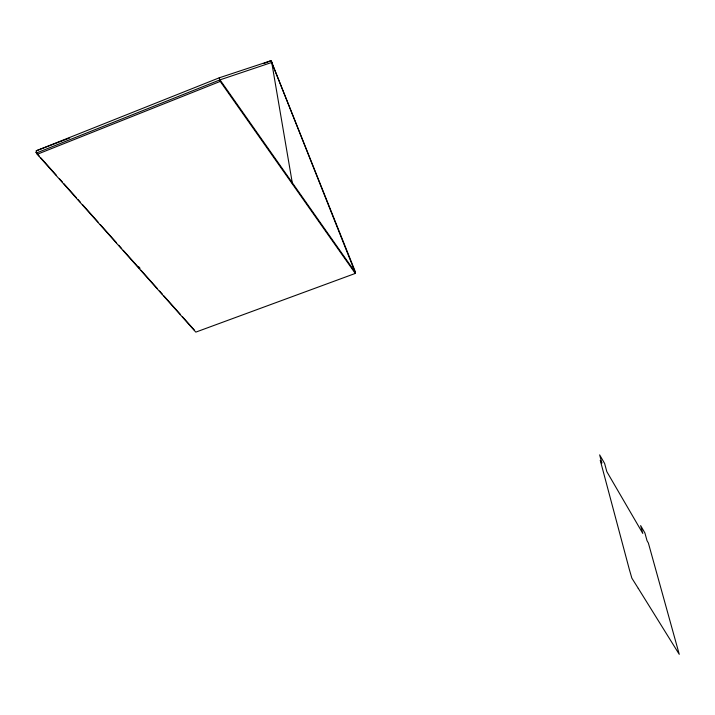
<?xml version="1.0" encoding="UTF-8"?>
<svg xmlns="http://www.w3.org/2000/svg" width="715" height="715" viewBox="0 0 715 715"><rect width="100%" height="100%" fill="white"/><g stroke="black" fill="none" stroke-linecap="round" stroke-linejoin="round"><path stroke-width="1.07" d="M36.286 150.767L219.174 77.837L271.03 60.677L355.301 271.682L355.292 273.434L195.812 332.118L37.234 154.279L36.286 150.767L69.668 138.004M272.111 62.33L219.997 79.857L37.126 152.724L35.75 152.143L39.459 156.299M264.085 63.447L271.03 60.677L355.024 272.013L219.997 79.857L219.174 77.837M37.234 154.279L220.229 81.403L355.292 273.434M138.603 266.659L140.077 268.322M40.943 157.961L56.503 175.425M59.47 178.75L62.437 182.084M63.921 183.746L76.514 197.876M77.998 199.539L80.223 202.041M82.448 204.535L98.018 221.999M100.234 224.492L116.545 242.787M118.77 245.281L121.729 248.606M123.212 250.268L139.523 268.563M141.007 270.225L157.309 288.52M159.534 291.014L162.502 294.339M163.985 296.001L180.287 314.296M182.513 316.79L194.373 330.098M271.566 61.499L292.515 184.184M219.997 79.857L220.229 81.403M638.263 588.365L631.863 578.167L629.28 569.238L600.278 460.406L601.869 463.141L599.644 454.874L604.613 463.445L606.829 471.659L642.794 533.426L640.631 525.588L644.885 532.925L647.039 540.719L648.371 543.007L679.25 654.323L638.263 588.365"/></g></svg>
